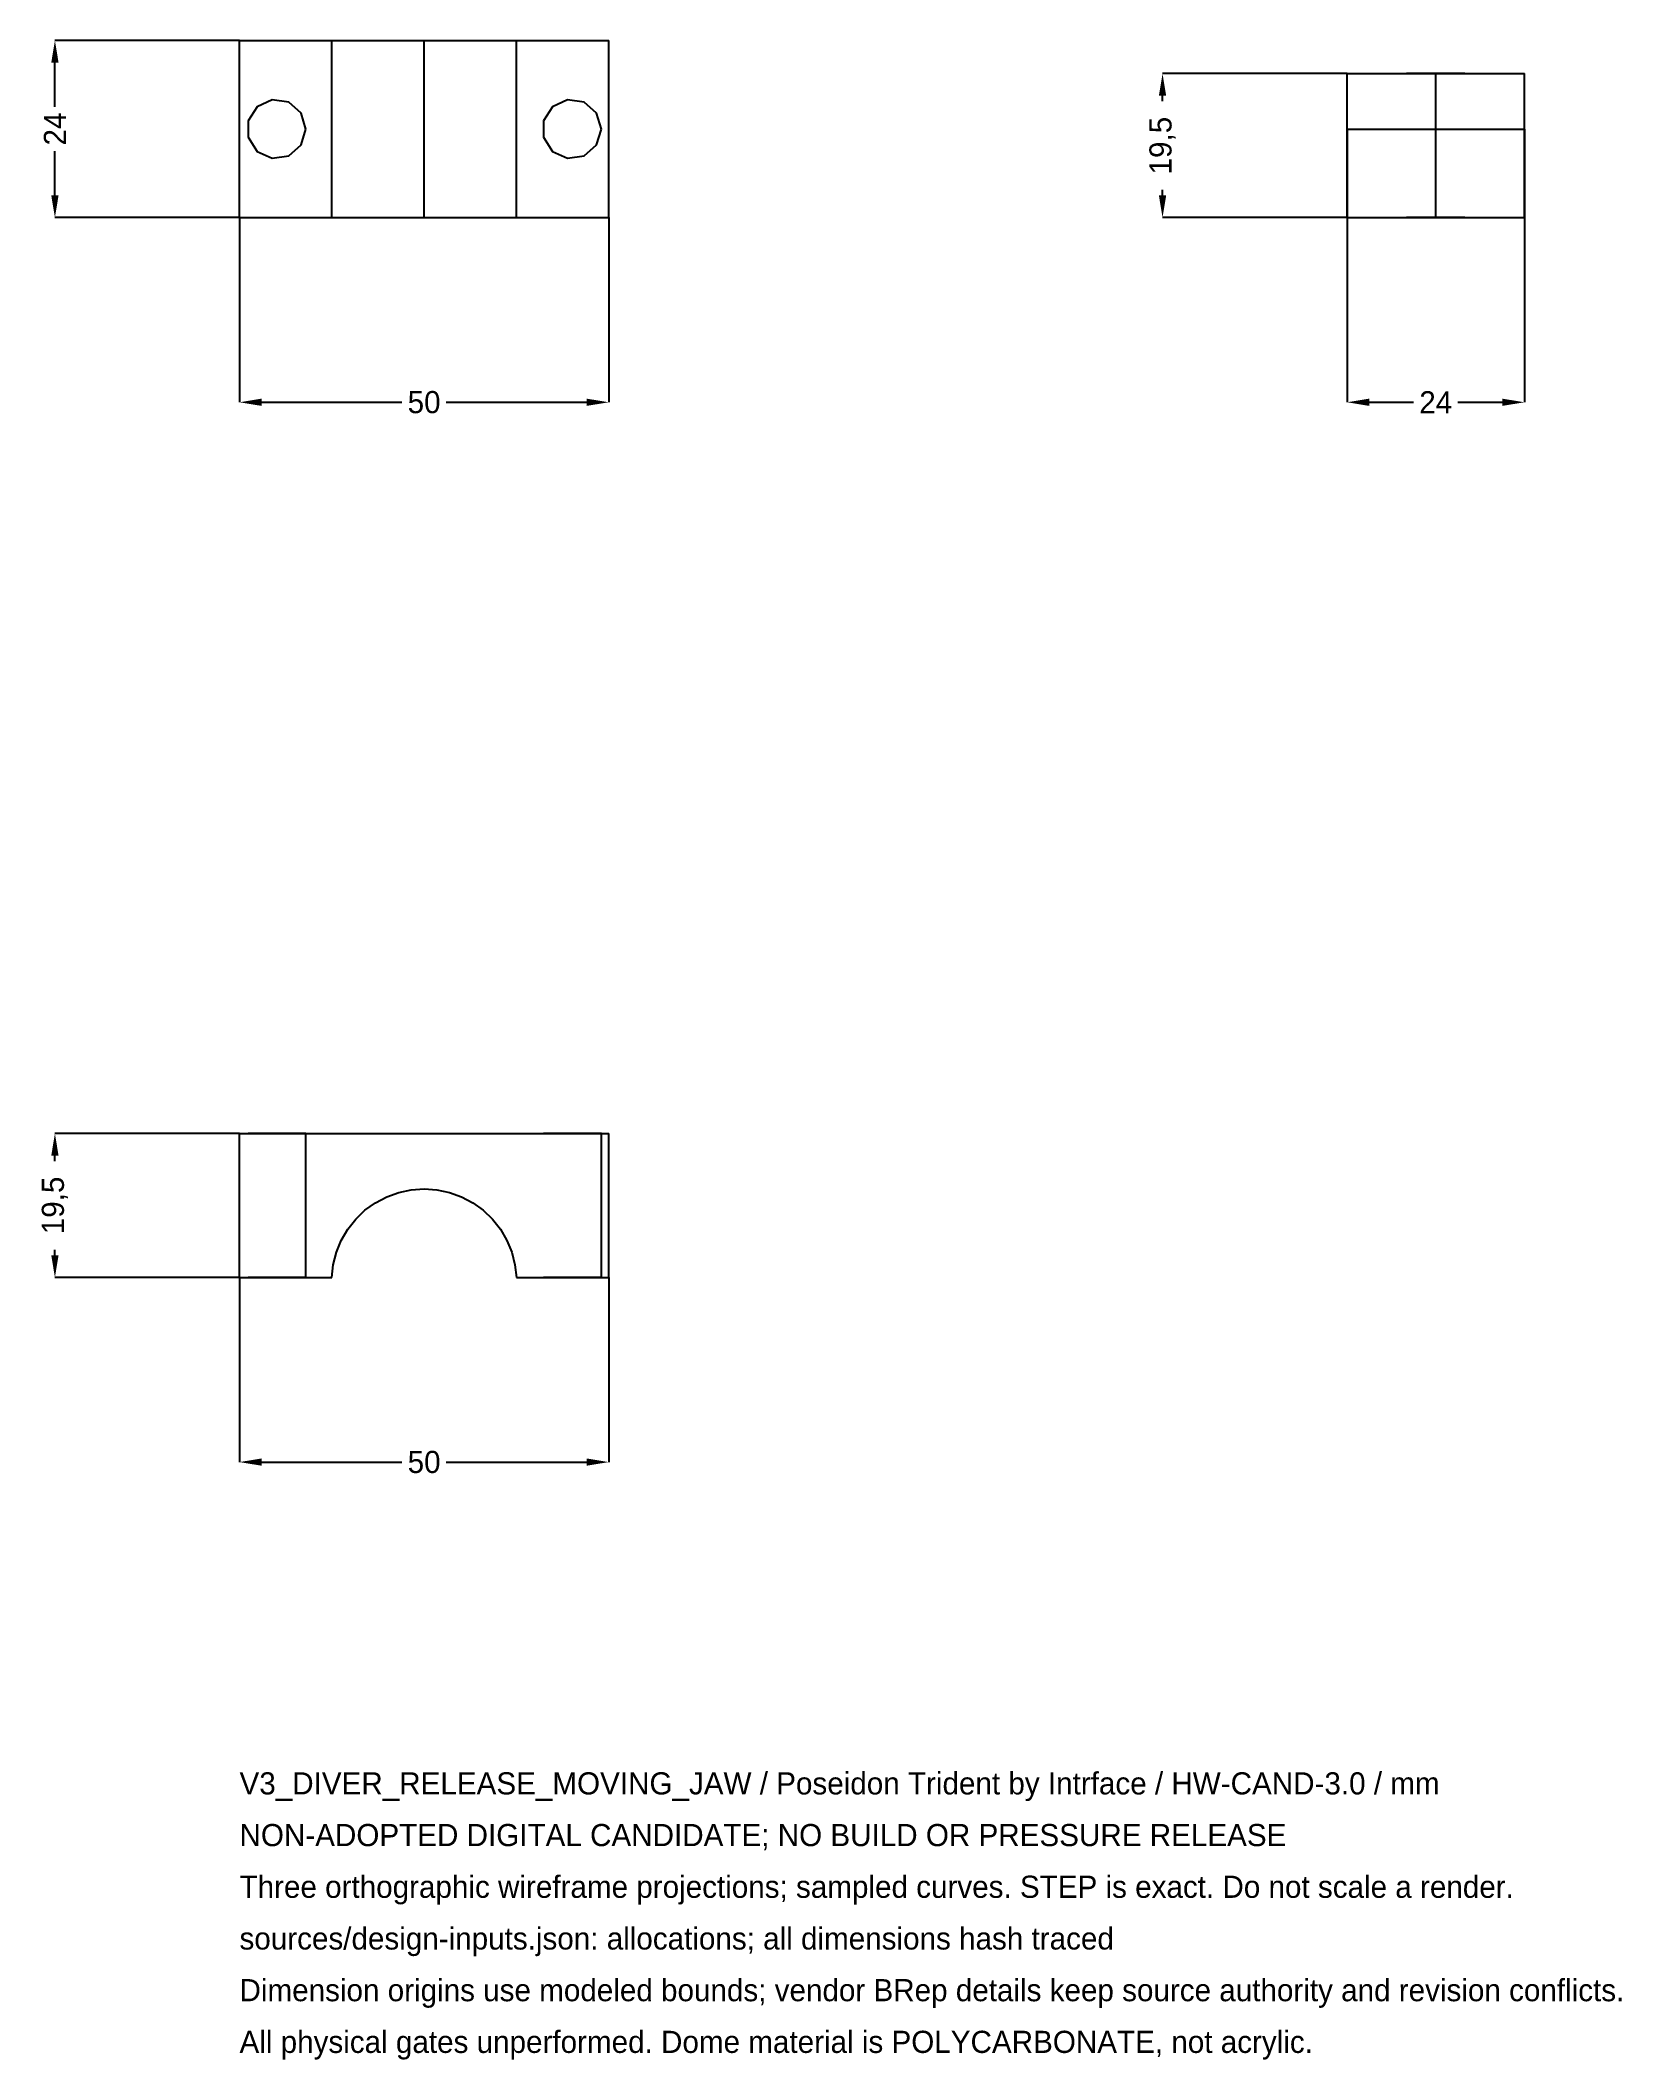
# Model space of a CAD drawing. Header units: millimetres. Extents: x -27 to 187, y -249 to 24.
import ezdxf

# ---------------------------------------------------------------- set-up
doc = ezdxf.new("R2010")
doc.units = ezdxf.units.MM
for name, color, linetype in [('DIMENSIONS', 7, 'Continuous'), ('NOTES', 7, 'Continuous'), ('XY_AFT', 7, 'Continuous'), ('XZ_SIDE', 7, 'Continuous'), ('YZ_SIDE', 7, 'Continuous')]:
    doc.layers.add(name, color=color, linetype=linetype)
doc.dimstyles.get("Standard").update_dxf_attribs({"dimtxt": 2.5, "dimasz": 2.5, "dimexe": 1.25, "dimexo": 0.625, "dimtad": 1, "dimcen": 2.5, "dimazin": 3, "dimtfac": 1, "dimtmove": 0, "dimatfit": 3})

# ---------------------------------------------------------------- blocks, each defined once
blk = doc.blocks.new('_CLOSEDFILLED')
at = {"color": 0, "linetype": 'BYBLOCK'}
blk.add_solid([(-1, 0.164), (0, 0), (-1, -0.164)], dxfattribs=at)
blk = doc.blocks.new('*D1')
for p, q in [((0, 0), (0, -25)), ((50, 0), (50, -25)), ((3, -25), (22, -25)), ((28, -25), (47, -25))]:
    blk.add_line(p, q)
at = {"layer": 'Defpoints'}
for p in [(0, 0), (50, 0), (0, -25)]:
    blk.add_point(p, dxfattribs=at)
at = {"layer": 'DIMENSIONS', "xscale": 3, "yscale": 3, "rotation": 180}
blk.add_blockref('_CLOSEDFILLED', (0, -25), dxfattribs=at)
at = {"layer": 'DIMENSIONS', "xscale": 3, "yscale": 3}
blk.add_blockref('_CLOSEDFILLED', (50, -25), dxfattribs=at)
at = {"layer": 'DIMENSIONS', "insert": (25, -25), "char_height": 3, "attachment_point": 5}
blk.add_mtext('50', dxfattribs=at)
blk = doc.blocks.new('*D2')
for p, q in [((0, 24), (-25, 24)), ((-25, 15), (-25, 21)), ((-25, 3), (-25, 9)), ((0, 0), (-25, 0))]:
    blk.add_line(p, q)
at = {"layer": 'Defpoints'}
for p in [(0, 24), (-25, 0), (0, 0)]:
    blk.add_point(p, dxfattribs=at)
at = {"layer": 'DIMENSIONS', "xscale": 3, "yscale": 3}
for p, rotation in [((-25, 24), 90), ((-25, 0), 270)]:
    blk.add_blockref('_CLOSEDFILLED', p, dxfattribs=dict(at, rotation=rotation))
at = {"layer": 'DIMENSIONS', "insert": (-25, 12), "char_height": 3, "attachment_point": 5, "rotation": 90}
blk.add_mtext('24', dxfattribs=at)
blk = doc.blocks.new('*D3')
for p, q in [((0, -143.5), (0, -168.5)), ((50, -143.5), (50, -168.5)), ((3, -168.5), (22, -168.5)), ((28, -168.5), (47, -168.5))]:
    blk.add_line(p, q)
at = {"layer": 'Defpoints'}
for p in [(0, -143.5), (50, -143.5), (0, -168.5)]:
    blk.add_point(p, dxfattribs=at)
at = {"layer": 'DIMENSIONS', "xscale": 3, "yscale": 3, "rotation": 180}
blk.add_blockref('_CLOSEDFILLED', (0, -168.5), dxfattribs=at)
at = {"layer": 'DIMENSIONS', "xscale": 3, "yscale": 3}
blk.add_blockref('_CLOSEDFILLED', (50, -168.5), dxfattribs=at)
at = {"layer": 'DIMENSIONS', "insert": (25, -168.5), "char_height": 3, "attachment_point": 5}
blk.add_mtext('50', dxfattribs=at)
blk = doc.blocks.new('*D4')
for p, q in [((0, -124), (-25, -124)), ((-25, -127.75), (-25, -127)), ((-25, -140.5), (-25, -139.75)), ((0, -143.5), (-25, -143.5))]:
    blk.add_line(p, q)
at = {"layer": 'Defpoints'}
for p in [(0, -124), (-25, -143.5), (0, -143.5)]:
    blk.add_point(p, dxfattribs=at)
at = {"layer": 'DIMENSIONS', "xscale": 3, "yscale": 3}
for p, rotation in [((-25, -124), 90), ((-25, -143.5), 270)]:
    blk.add_blockref('_CLOSEDFILLED', p, dxfattribs=dict(at, rotation=rotation))
at = {"layer": 'DIMENSIONS', "insert": (-25, -133.75), "char_height": 3, "attachment_point": 5, "rotation": 90}
blk.add_mtext('19,5', dxfattribs=at)
blk = doc.blocks.new('*D5')
for p, q in [((150, 0), (150, -25)), ((174, 0), (174, -25)), ((153, -25), (159, -25)), ((165, -25), (171, -25))]:
    blk.add_line(p, q)
at = {"layer": 'Defpoints'}
for p in [(150, 0), (174, 0), (150, -25)]:
    blk.add_point(p, dxfattribs=at)
at = {"layer": 'DIMENSIONS', "xscale": 3, "yscale": 3, "rotation": 180}
blk.add_blockref('_CLOSEDFILLED', (150, -25), dxfattribs=at)
at = {"layer": 'DIMENSIONS', "xscale": 3, "yscale": 3}
blk.add_blockref('_CLOSEDFILLED', (174, -25), dxfattribs=at)
at = {"layer": 'DIMENSIONS', "insert": (162, -25), "char_height": 3, "attachment_point": 5}
blk.add_mtext('24', dxfattribs=at)
blk = doc.blocks.new('*D6')
for p, q in [((150, 19.5), (125, 19.5)), ((125, 15.75), (125, 16.5)), ((125, 3), (125, 3.75)), ((150, 0), (125, 0))]:
    blk.add_line(p, q)
at = {"layer": 'Defpoints'}
for p in [(150, 19.5), (125, 0), (150, 0)]:
    blk.add_point(p, dxfattribs=at)
at = {"layer": 'DIMENSIONS', "xscale": 3, "yscale": 3}
for p, rotation in [((125, 19.5), 90), ((125, 0), 270)]:
    blk.add_blockref('_CLOSEDFILLED', p, dxfattribs=dict(at, rotation=rotation))
at = {"layer": 'DIMENSIONS', "insert": (125, 9.75), "char_height": 3, "attachment_point": 5, "rotation": 90}
blk.add_mtext('19,5', dxfattribs=at)

msp = doc.modelspace()

# ---------------------------------------------------------------- linework, layer by layer
at = {"layer": 'XY_AFT'}
for points in [[(0, 0), (0, 24)], [(0, 0), (0, 24)], [(0, 24), (50, 24)], [(0, 24), (12.51, 24)], [(12.51, 24), (12.7001, 24), (13.128, 24), (13.7855, 24), (14.6598, 24), (15.734, 24), (16.9874, 24), (18.3957, 24), (19.9317, 24), (21.5657, 24), (23.2661, 24), (25, 24)], [(12.51, 0), (12.51, 24)], [(25, 24), (26.7339, 24), (28.4343, 24), (30.0683, 24), (31.6043, 24), (33.0126, 24), (34.266, 24), (35.3402, 24), (36.2145, 24), (36.872, 24), (37.2999, 24), (37.49, 24)], [(25, 0), (25, 24)], [(37.49, 24), (50, 24)], [(37.49, 0), (37.49, 24)], [(50, 0), (50, 24)], [(50, 0), (50, 24)], [(9, 12), (8.365, 14.1626), (6.6617, 15.6385), (4.4307, 15.9593), (2.3806, 15.023), (1.162, 13.1269), (1.162, 10.8731), (2.3806, 8.977), (4.4307, 8.0407), (6.6617, 8.3615), (8.365, 9.8374), (9, 12)], [(9, 12), (8.365, 14.1626), (6.6617, 15.6385), (4.4307, 15.9593), (2.3806, 15.023), (1.162, 13.1269), (1.162, 10.8731), (2.3806, 8.977), (4.4307, 8.0407), (6.6617, 8.3615), (8.365, 9.8374), (9, 12)], [(49, 12), (48.365, 14.1626), (46.6617, 15.6385), (44.4307, 15.9593), (42.3806, 15.023), (41.162, 13.1269), (41.162, 10.8731), (42.3806, 8.977), (44.4307, 8.0407), (46.6617, 8.3615), (48.365, 9.8374), (49, 12)], [(49, 12), (48.365, 14.1626), (46.6617, 15.6385), (44.4307, 15.9593), (42.3806, 15.023), (41.162, 13.1269), (41.162, 10.8731), (42.3806, 8.977), (44.4307, 8.0407), (46.6617, 8.3615), (48.365, 9.8374), (49, 12)], [(0, 0), (12.51, 0)], [(0, 0), (50, 0)], [(12.51, 0), (12.7001, 0), (13.128, 0), (13.7855, 0), (14.6598, 0), (15.734, 0), (16.9874, 0), (18.3957, 0), (19.9317, 0), (21.5657, 0), (23.2661, 0), (25, 0)], [(25, 0), (26.7339, 0), (28.4343, 0), (30.0683, 0), (31.6043, 0), (33.0126, 0), (34.266, 0), (35.3402, 0), (36.2145, 0), (36.872, 0), (37.2999, 0), (37.49, 0)], [(37.49, 0), (50, 0)]]:
    msp.add_lwpolyline(points, dxfattribs=at)
at = {"layer": 'XZ_SIDE'}
for points in [[(0, -143.5), (0, -124)], [(0, -143.5), (0, -124)], [(0, -124), (50, -124)], [(0, -124), (50, -124)], [(9, -124), (8.365, -124), (6.6617, -124), (4.4307, -124), (2.3806, -124), (1.162, -124), (1.162, -124), (2.3806, -124), (4.4307, -124), (6.6617, -124), (8.365, -124), (9, -124)], [(9, -143.5), (9, -124)], [(49, -124), (48.365, -124), (46.6617, -124), (44.4307, -124), (42.3806, -124), (41.162, -124), (41.162, -124), (42.3806, -124), (44.4307, -124), (46.6617, -124), (48.365, -124), (49, -124)], [(49, -143.5), (49, -124)], [(50, -143.5), (50, -124)], [(50, -143.5), (50, -124)], [(12.51, -143.5), (12.7001, -141.7723), (13.128, -140.0877), (13.7855, -138.4787), (14.6598, -136.9765), (15.734, -135.61), (16.9874, -134.4058), (18.3957, -133.3871), (19.9317, -132.5736), (21.5657, -131.981), (23.2661, -131.6208), (25, -131.5)], [(12.51, -143.5), (12.7001, -141.7723), (13.128, -140.0877), (13.7855, -138.4787), (14.6598, -136.9765), (15.734, -135.61), (16.9874, -134.4058), (18.3957, -133.3871), (19.9317, -132.5736), (21.5657, -131.981), (23.2661, -131.6208), (25, -131.5)], [(25, -131.5), (26.7339, -131.6208), (28.4343, -131.981), (30.0683, -132.5736), (31.6043, -133.3871), (33.0126, -134.4058), (34.266, -135.61), (35.3402, -136.9765), (36.2145, -138.4787), (36.872, -140.0877), (37.2999, -141.7723), (37.49, -143.5)], [(25, -131.5), (26.7339, -131.6208), (28.4343, -131.981), (30.0683, -132.5736), (31.6043, -133.3871), (33.0126, -134.4058), (34.266, -135.61), (35.3402, -136.9765), (36.2145, -138.4787), (36.872, -140.0877), (37.2999, -141.7723), (37.49, -143.5)], [(0, -143.5), (12.51, -143.5)], [(0, -143.5), (12.51, -143.5)], [(9, -143.5), (8.365, -143.5), (6.6617, -143.5), (4.4307, -143.5), (2.3806, -143.5), (1.162, -143.5), (1.162, -143.5), (2.3806, -143.5), (4.4307, -143.5), (6.6617, -143.5), (8.365, -143.5), (9, -143.5)], [(37.49, -143.5), (50, -143.5)], [(37.49, -143.5), (50, -143.5)], [(49, -143.5), (48.365, -143.5), (46.6617, -143.5), (44.4307, -143.5), (42.3806, -143.5), (41.162, -143.5), (41.162, -143.5), (42.3806, -143.5), (44.4307, -143.5), (46.6617, -143.5), (48.365, -143.5), (49, -143.5)]]:
    msp.add_lwpolyline(points, dxfattribs=at)
at = {"layer": 'YZ_SIDE'}
for points in [[(150, 0), (150, 19.5)], [(150, 19.5), (174, 19.5)], [(150, 0), (150, 19.5)], [(150, 19.5), (174, 19.5)], [(162, 19.5), (164.1626, 19.5), (165.6385, 19.5), (165.9593, 19.5), (165.023, 19.5), (163.1269, 19.5), (160.8731, 19.5), (158.977, 19.5), (158.0407, 19.5), (158.3615, 19.5), (159.8374, 19.5), (162, 19.5)], [(162, 19.5), (164.1626, 19.5), (165.6385, 19.5), (165.9593, 19.5), (165.023, 19.5), (163.1269, 19.5), (160.8731, 19.5), (158.977, 19.5), (158.0407, 19.5), (158.3615, 19.5), (159.8374, 19.5), (162, 19.5)], [(162, 0), (162, 19.5)], [(162, 0), (162, 19.5)], [(174, 0), (174, 19.5)], [(174, 0), (174, 19.5)], [(150, 0), (150, 1.7277), (150, 3.4123), (150, 5.0213), (150, 6.5235), (150, 7.89), (150, 9.0942), (150, 10.1129), (150, 10.9264), (150, 11.519), (150, 11.8792), (150, 12)], [(150, 12), (150, 11.8792), (150, 11.519), (150, 10.9264), (150, 10.1129), (150, 9.0942), (150, 7.89), (150, 6.5235), (150, 5.0213), (150, 3.4123), (150, 1.7277), (150, 0)], [(150, 12), (174, 12)], [(174, 0), (174, 1.7277), (174, 3.4123), (174, 5.0213), (174, 6.5235), (174, 7.89), (174, 9.0942), (174, 10.1129), (174, 10.9264), (174, 11.519), (174, 11.8792), (174, 12)], [(174, 12), (174, 11.8792), (174, 11.519), (174, 10.9264), (174, 10.1129), (174, 9.0942), (174, 7.89), (174, 6.5235), (174, 5.0213), (174, 3.4123), (174, 1.7277), (174, 0)], [(150, 0), (174, 0)], [(150, 0), (174, 0)], [(150, 0), (174, 0)], [(150, 0), (174, 0)], [(162, 0), (164.1626, 0), (165.6385, 0), (165.9593, 0), (165.023, 0), (163.1269, 0), (160.8731, 0), (158.977, 0), (158.0407, 0), (158.3615, 0), (159.8374, 0), (162, 0)], [(162, 0), (164.1626, 0), (165.6385, 0), (165.9593, 0), (165.023, 0), (163.1269, 0), (160.8731, 0), (158.977, 0), (158.0407, 0), (158.3615, 0), (159.8374, 0), (162, 0)]]:
    msp.add_lwpolyline(points, dxfattribs=at)

# ---------------------------------------------------------------- texts
at = {"layer": 'NOTES'}
for s, p in [('V3_DIVER_RELEASE_MOVING_JAW / Poseidon Trident by Intrface / HW-CAND-3.0 / mm', (0, -213.5)), ('NON-ADOPTED DIGITAL CANDIDATE; NO BUILD OR PRESSURE RELEASE', (0, -220.5)), ('Three orthographic wireframe projections; sampled curves. STEP is exact. Do not scale a render.', (0, -227.5)), ('sources/design-inputs.json: allocations; all dimensions hash traced', (0, -234.5)), ('Dimension origins use modeled bounds; vendor BRep details keep source authority and revision conflicts.', (0, -241.5)), ('All physical gates unperformed. Dome material is POLYCARBONATE, not acrylic.', (0, -248.5))]:
    msp.add_text(s, height=3, dxfattribs=at).set_placement(p)

# ---------------------------------------------------------------- dimensions: what is measured, and where the dimension line sits
at = {"layer": 'DIMENSIONS'}
for base, p1, p2, picture, middle in [((-25, 0), (0, 0), (0, 24), '*D2', (-25, 12)), ((125, 0), (150, 0), (150, 19.5), '*D6', (125, 9.75)), ((-25, -143.5), (0, -143.5), (0, -124), '*D4', (-25, -133.75))]:
    dim = msp.add_linear_dim(base=base, p1=p1, p2=p2, angle=90, dimstyle='Standard', override={"dimtxt": 3, "dimasz": 3, "dimdec": 3}, dxfattribs=at)
    dim.commit()
    dim.dimension.update_dxf_attribs({"geometry": picture, "text_midpoint": middle})
for base, p1, p2, picture, middle in [((0, -25), (0, 0), (50, 0), '*D1', (25, -25)), ((150, -25), (150, 0), (174, 0), '*D5', (162, -25)), ((0, -168.5), (0, -143.5), (50, -143.5), '*D3', (25, -168.5))]:
    dim = msp.add_linear_dim(base=base, p1=p1, p2=p2, dimstyle='Standard', override={"dimtxt": 3, "dimasz": 3, "dimdec": 3}, dxfattribs=at)
    dim.commit()
    dim.dimension.update_dxf_attribs({"geometry": picture, "text_midpoint": middle})

doc.saveas('drawing.dxf')
